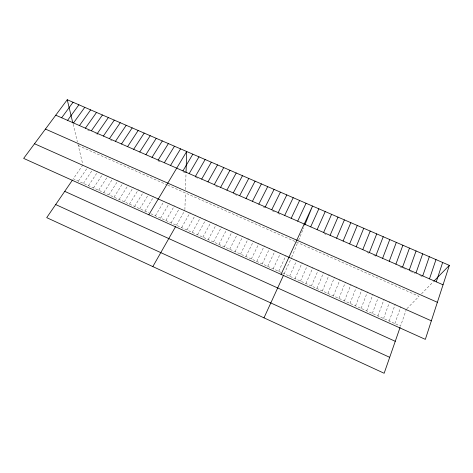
<?xml version="1.0" encoding="UTF-8"?>
<svg xmlns="http://www.w3.org/2000/svg" width="473" height="473" viewBox="0 0 473 473"><rect width="100%" height="100%" fill="white"/><g stroke="black" fill="none" stroke-linecap="round" stroke-linejoin="round"><path stroke-width="0.35" stroke-dasharray="2.37 1.77" d="M184.89 209.645L185.404 192.966M185.511 189.572L186.025 173.083M406.419 309.182L400.536 326.128L281.737 272.655M394.866 323.573L400.82 306.687M389.214 321.031L395.239 304.192M383.573 318.489L389.663 301.709M377.945 315.958L384.106 299.226M372.328 313.428L378.305 297.416M366.723 310.909L373.02 294.283M361.135 308.39L367.497 291.817M355.554 305.883L361.987 289.358M349.99 303.376L356.488 286.904M344.439 300.875L351.001 284.456M291.699 257.282L297.653 242.625M298.623 240.243L303.701 227.738M338.899 298.386L345.526 282.014M333.37 295.897L340.063 279.578M327.854 293.414L334.612 277.148M322.355 290.936L329.178 274.724M316.863 288.465L323.751 272.3M311.388 285.999L318.341 269.888M305.925 283.54L312.937 267.476M300.467 281.086L307.551 265.075M295.028 278.638L302.17 262.675M289.6 276.197L296.808 260.28M284.184 273.755L291.451 257.891M278.68 271.277L286.011 255.461M273.181 268.806L280.578 253.043M267.7 266.34L275.162 250.625M262.231 263.875L269.752 248.213M256.774 261.421L264.36 245.806M251.329 258.968L258.973 243.406M245.901 256.526L253.605 241.005M240.479 254.084L248.248 238.617M235.069 251.654L242.903 236.234M229.677 249.224L237.564 233.851M224.291 246.8L232.243 231.474M218.922 244.381L226.934 229.109M213.56 241.969L221.636 226.744M208.215 239.563L216.344 224.385M202.882 237.162L211.07 222.032M197.56 234.768L205.808 219.685M192.245 232.373L200.558 217.338M186.947 229.99L195.314 215.002M181.662 227.614L190.087 212.667M176.388 225.237L184.866 210.343M171.12 222.866L179.663 208.019M165.869 220.501L174.466 205.702M160.631 218.148L169.287 203.39M155.398 215.789L163.753 201.693M144.98 211.1L153.808 196.484M139.783 208.764L148.67 194.19M134.604 206.429L143.544 191.902M129.431 204.105L138.423 189.62M124.275 201.782L133.321 187.343M119.125 199.464L128.23 185.073M113.987 197.152L123.146 182.803M108.861 194.846L118.079 180.544M103.753 192.541L113.017 178.286M98.644 190.247L107.968 176.033M93.553 187.952L102.931 173.786M88.475 185.67L97.905 171.545M83.408 183.388L92.477 169.919M78.347 181.112L87.883 167.07M82.887 164.846L73.303 178.835L148.883 212.856M406.922 308.674L419.025 296.323L295.743 241.78M421.496 293.798L433.528 281.524M87.724 130.016L89.574 130.826M95.759 133.534L97.621 134.35M110.67 140.067L111.912 140.611M157.876 160.749L161.062 162.144M183.453 171.959L185.381 172.805M195.698 177.322L197.637 178.173M215.812 186.137L217.769 186.995M234.785 194.45L236.76 195.314M263.201 206.896L265.199 207.771M272.525 210.982L274.529 211.863M277.87 213.323L279.874 214.204M324.094 233.579L326.104 234.454M367.078 252.411L368.916 253.215M373.83 255.367L375.674 256.177M399.774 266.737L405.367 269.184M410.351 271.372L414.715 273.282M419.722 275.475L422.85 276.847M78.252 145.566L167.206 184.919M167.809 185.185L295.105 241.502M150.834 213.737L281.128 272.383M73.12 124.204L77.389 141.953M77.968 144.36L82.592 163.611"/><path stroke-width="0.71" d="M186.043 172.397L186.693 151.514L148.818 214.789M449.35 265.383L425.339 339.372L23.65 158.396L67.237 99.732L449.35 265.383L434.031 281.015M436.26 281.831L442.657 262.48M429.484 278.863L435.988 259.588M422.732 275.907L429.33 256.703M400.099 327.381L384.153 373.268L46.715 217.645L72.493 180.024M415.998 272.956L422.691 253.824M409.281 270.018L416.074 250.956M402.582 267.085L409.47 248.094M395.901 264.159L402.884 245.239M389.238 261.238L396.321 242.389M382.598 258.329L389.77 239.551M375.97 255.426L383.236 236.719M369.36 252.535L376.721 233.899M362.773 249.649L370.223 231.078M304.772 225.113L312.511 206.057L281.057 274.364M356.199 246.77L363.743 228.27M349.642 243.897L357.281 225.467M343.102 241.035L350.836 222.671M336.587 238.179L344.403 219.886M330.083 235.329L337.994 217.107M323.597 232.491L331.597 214.334M317.129 229.659L325.217 211.567M310.678 226.833L318.855 208.812M263.987 317.85L283.569 275.103M297.7 221.151L306.061 203.26M291.179 218.295L299.628 200.475M284.675 215.446L293.213 197.69M278.189 212.602L286.815 194.917M271.721 209.77L280.43 192.15M265.27 206.943L274.068 189.395M258.832 204.129L267.718 186.64M252.416 201.315L261.386 183.896M246.013 198.512L255.071 181.159M239.634 195.716L248.774 178.427M233.266 192.931L242.489 175.708M226.916 190.146L236.228 172.988M220.584 187.373L229.979 170.28M214.269 184.612L223.747 167.578M207.972 181.851L217.533 164.882M152.832 266.589L175.666 226.496M201.687 179.101L211.33 162.198M195.42 176.358L205.146 159.513M189.176 173.621L198.979 156.841M182.939 170.889L192.824 154.174M170.528 165.449L180.574 148.865M164.344 162.742L174.466 146.216M158.177 160.04L168.382 143.579M152.022 157.349L162.31 140.942M145.891 154.659L156.25 138.317M139.772 151.981L150.207 135.698M133.67 149.308L144.182 133.09M127.58 146.642L138.175 130.483M121.508 143.981L132.18 127.881M115.453 141.332L126.202 125.292M109.417 138.69L120.237 122.708M103.392 136.047L114.289 120.124M97.385 133.416L108.352 117.552M91.39 130.79L102.434 114.986M85.412 128.177L96.533 112.432M79.452 125.564L90.645 109.878M73.504 122.956L84.768 107.33M67.574 120.361L78.908 104.793M61.656 117.771L73.067 102.257M55.755 115.187L443.047 284.805M45.443 129.064L437.371 302.288M34.529 143.751L431.358 320.836M64.724 191.352L395.262 341.305M55.69 204.549L389.693 357.328M67.237 99.732L72.812 122.915"/></g></svg>
